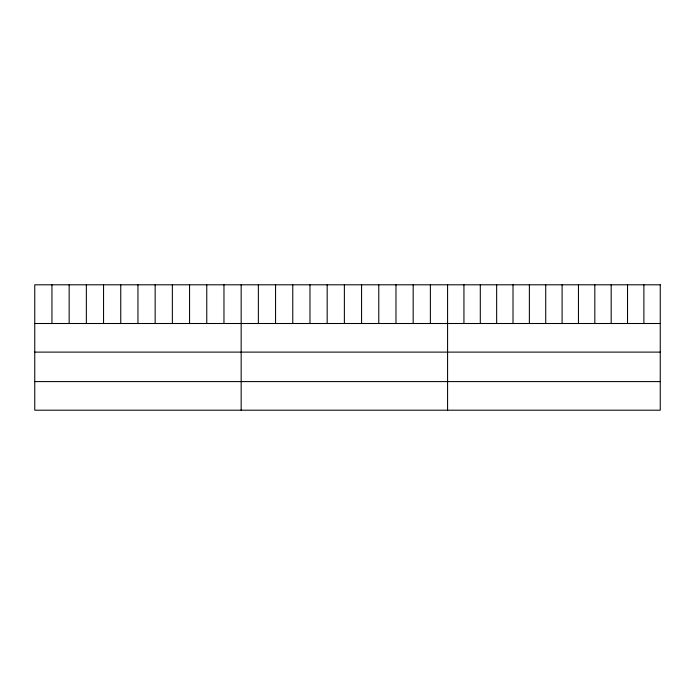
<?xml version="1.0" encoding="UTF-8"?>
<svg xmlns="http://www.w3.org/2000/svg" width="695" height="695" viewBox="0 0 695 695"><rect width="100%" height="100%" fill="white"/><g stroke="black" fill="none" stroke-linecap="round" stroke-linejoin="round"><path stroke-width="1.04" d="M34.75 323.505L660.25 323.505M34.75 352.113L660.25 352.113M34.75 381.59L660.25 381.59M643.891 284.802L643.891 323.505M627.533 284.802L627.533 323.505M611.174 284.802L611.174 323.505M594.816 284.802L594.816 323.505M578.457 284.802L578.457 323.505M562.099 284.802L562.099 323.505M545.731 284.802L545.731 323.505M529.373 284.802L529.373 323.505M513.014 284.802L513.014 323.505M496.656 284.802L496.656 323.505M480.297 284.802L480.297 323.505M463.939 284.802L463.939 323.505M447.58 284.802L447.58 410.198M430.379 284.802L430.379 323.505M413.178 284.802L413.178 323.505M395.976 284.802L395.976 323.505M378.775 284.802L378.775 323.505M361.574 284.802L361.574 323.505M344.373 284.802L344.373 323.505M327.171 284.802L327.171 323.505M309.97 284.802L309.97 323.505M292.769 284.802L292.769 323.505M275.567 284.802L275.567 323.505M258.366 284.802L258.366 323.505M241.165 284.802L241.165 410.198M223.964 284.802L223.964 323.505M206.763 284.802L206.763 323.505M189.561 284.802L189.561 323.505M172.36 284.802L172.36 323.505M155.159 284.802L155.159 323.505M137.958 284.802L137.958 323.505M120.756 284.802L120.756 323.505M103.555 284.802L103.555 323.505M86.354 284.802L86.354 323.505M69.153 284.802L69.153 323.505M51.951 284.802L51.951 323.505M660.25 284.802L34.75 284.802L34.75 410.198L660.25 410.198L660.25 284.802"/></g></svg>
